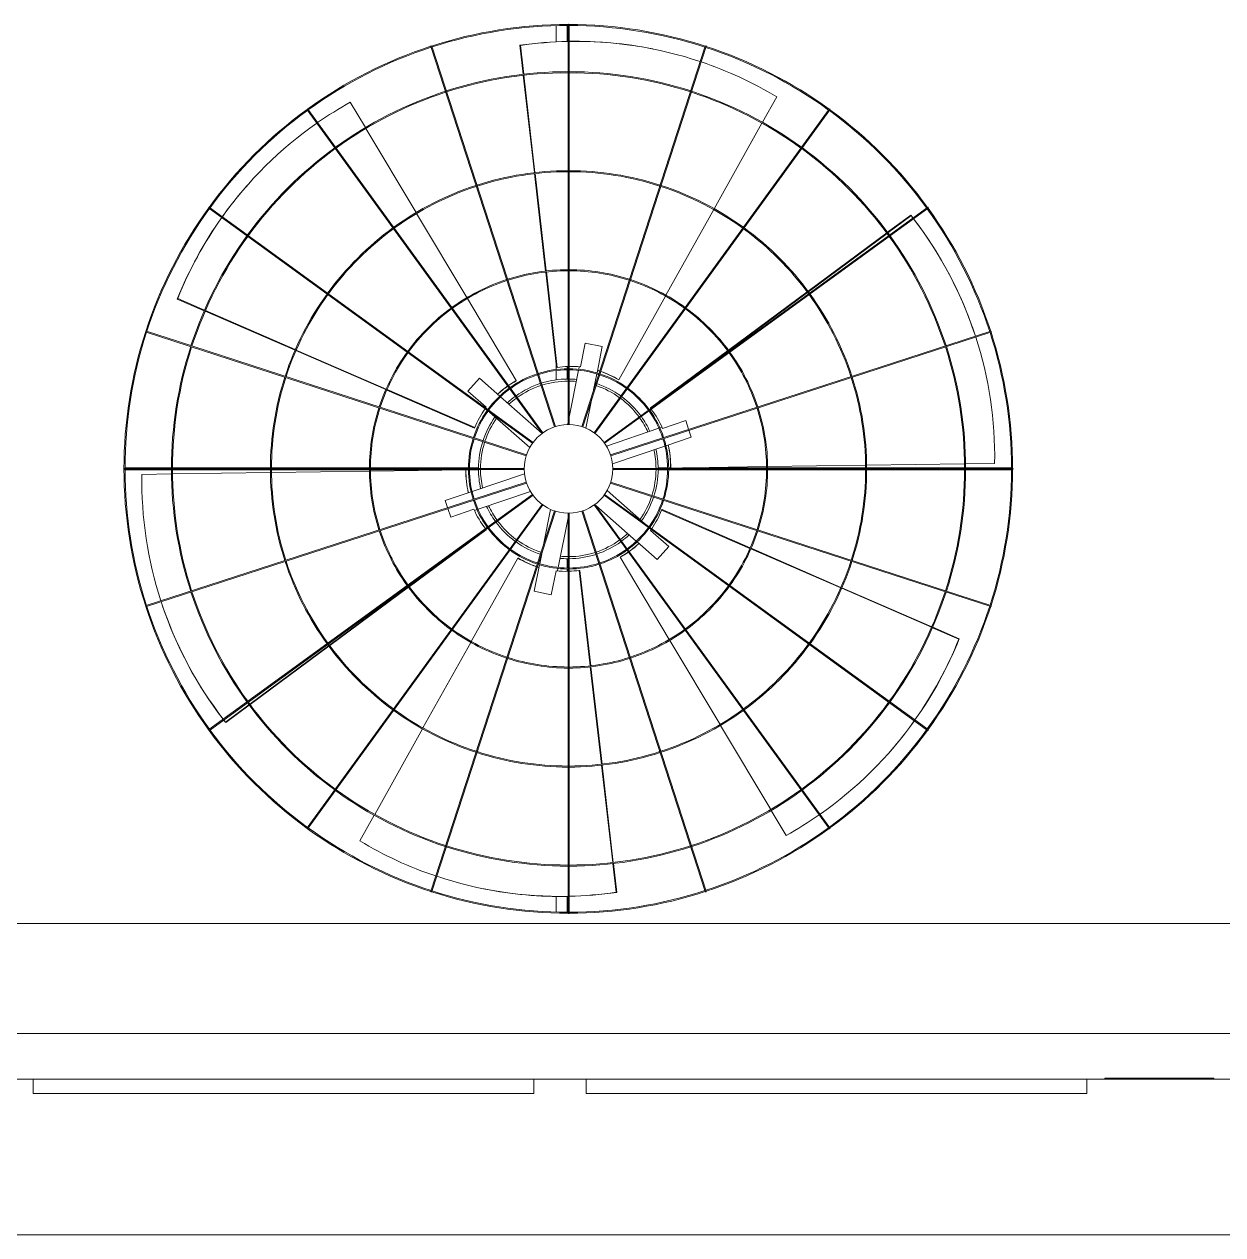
# Model space of a CAD drawing. Header units: millimetres. Extents: x -312439 to 477422, y -331570 to 212570.
# Drawn here: x 348215 to 349370, y 205636 to 206803 of the extents above; entities that cross this region are included whole.
import ezdxf

# ---------------------------------------------------------------- set-up
doc = ezdxf.new("R2010")
doc.units = ezdxf.units.MM
doc.layers.add("MS-110TR'S", color=3, linetype='Continuous', lineweight=5)

msp = doc.modelspace()

# ---------------------------------------------------------------- linework, layer by layer
at = {"color": 7, "linetype": 'Continuous', "lineweight": 0}
msp.add_line((351226.744, 205636.197, 0), (346755.533, 205636.197, 0), dxfattribs=at)
at = {"layer": "MS-110TR'S", "color": 3, "linetype": 'Continuous', "lineweight": 0}
for p, q in [((348739.238, 206416.773, 0), (348739.238, 206802.025, 0)), ((348740.238, 206802.025, 0), (348740.238, 206416.773, 0)), ((348727.959, 206785.618, 0), (348727.959, 206801.119, 0)), ((348738.488, 206801.274, 0), (348738.488, 206785.997, 0)), ((348740.488, 206786.035, 0), (348740.488, 206801.274, 0)), ((348607.031, 206780.927, 0), (348726.081, 206414.531, 0)), ((348727.032, 206414.84, 0), (348607.982, 206781.236, 0)), ((348692.808, 206782.212, 0), (348693.402, 206782.093, 0)), ((348696, 206754.308, 0), (348692.808, 206782.212, 0)), ((348693.402, 206782.093, 0), (348696.573, 206754.373, 0)), ((348871.493, 206781.236, 0), (348752.443, 206414.84, 0)), ((348753.395, 206414.531, 0), (348872.444, 206780.927, 0)), ((348821.139, 206778.662, 0), (348820.545, 206778.781, 0)), ((348706.841, 206659.529, 0), (348696.114, 206753.314, 0)), ((348696.687, 206753.38, 0), (348707.414, 206659.595, 0)), ((348926.632, 206708.076, 0), (348940.343, 206732.629, 0)), ((348487.815, 206720.008, 0), (348714.261, 206408.333, 0)), ((348488.624, 206720.596, 0), (348715.07, 206408.92, 0)), ((348543.971, 206702.954, 0), (348529.435, 206727.319, 0)), ((348764.406, 206408.92, 0), (348990.851, 206720.596, 0)), ((348991.66, 206720.008, 0), (348765.215, 206408.333, 0)), ((348592.848, 206621.03, 0), (348544.483, 206702.095, 0)), ((348880.122, 206624.785, 0), (348926.144, 206707.203, 0)), ((348717.682, 206564.751, 0), (348706.955, 206658.536, 0)), ((348707.528, 206658.601, 0), (348718.255, 206564.816, 0)), ((348429.967, 206647.102, 0), (348429.567, 206646.647, 0)), ((348704.934, 206398.785, 0), (348393.259, 206625.231, 0)), ((348393.847, 206626.04, 0), (348705.522, 206399.594, 0)), ((348641.725, 206539.105, 0), (348593.36, 206620.171, 0)), ((348773.953, 206399.594, 0), (349085.628, 206626.04, 0)), ((349086.216, 206625.231, 0), (348774.541, 206398.785, 0)), ((348833.612, 206541.494, 0), (348879.635, 206623.912, 0)), ((349047.183, 206602.011, 0), (349069.568, 206618.59, 0)), ((349069.763, 206618.016, 0), (349047.526, 206601.547, 0)), ((349069.568, 206618.59, 0), (349069.763, 206618.016, 0)), ((348970.523, 206545.233, 0), (349046.379, 206601.415, 0)), ((349046.723, 206600.952, 0), (348970.866, 206544.769, 0)), ((348728.286, 206472.045, 0), (348717.796, 206563.757, 0)), ((348718.369, 206563.823, 0), (348728.88, 206471.926, 0)), ((348362.727, 206537.739, 0), (348363.127, 206538.194, 0)), ((348388.673, 206526.471, 0), (348362.727, 206537.739, 0)), ((348363.127, 206538.194, 0), (348388.903, 206527, 0)), ((348689.387, 206459.218, 0), (348642.238, 206538.247, 0)), ((348788.137, 206460.056, 0), (348833.125, 206540.621, 0)), ((348893.863, 206488.454, 0), (348969.719, 206544.637, 0)), ((348970.062, 206544.174, 0), (348894.206, 206487.991, 0)), ((348476.174, 206488.47, 0), (348389.59, 206526.073, 0)), ((348389.82, 206526.602, 0), (348476.404, 206488.999, 0)), ((348699.015, 206386.823, 0), (348332.619, 206505.872, 0)), ((348332.928, 206506.823, 0), (348363.757, 206496.806, 0)), ((349146.548, 206506.823, 0), (348780.151, 206387.774, 0)), ((349146.857, 206505.872, 0), (348780.46, 206386.823, 0)), ((349130.66, 206505.677, 0), (349130.466, 206506.252, 0)), ((348363.757, 206496.806, 0), (348699.324, 206387.774, 0)), ((348563.676, 206450.47, 0), (348477.092, 206488.072, 0)), ((348477.322, 206488.601, 0), (348563.906, 206450.999, 0)), ((348755.83, 206495.321, 0), (348751.232, 206472.366, 0)), ((348755.83, 206495.321, 0), (348772.309, 206492.02, 0)), ((348772.309, 206492.02, 0), (348767.223, 206466.629, 0)), ((348818.695, 206432.782, 0), (348893.059, 206487.859, 0)), ((348893.402, 206487.396, 0), (348821.324, 206434.011, 0)), ((348727.959, 206474.903, 0), (348727.959, 206469.904, 0)), ((348727.959, 206468.897, 0), (348727.959, 206459.924, 0)), ((348728.286, 206472.045, 0), (348728.88, 206471.926, 0)), ((348738.488, 206472.794, 0), (348738.488, 206470.617, 0)), ((348738.488, 206469.617, 0), (348738.488, 206460.69, 0)), ((348749.318, 206469.144, 0), (348740.238, 206423.814, 0)), ((348740.488, 206470.623, 0), (348740.488, 206472.846, 0)), ((348740.488, 206460.69, 0), (348740.488, 206469.623, 0)), ((348749.987, 206472.487, 0), (348749.515, 206470.129, 0)), ((348767.026, 206465.644, 0), (348763.932, 206450.197, 0)), ((348642.693, 206448.872, 0), (348653.791, 206461.493, 0)), ((348653.791, 206461.493, 0), (348673.421, 206444.231, 0)), ((348688.987, 206458.763, 0), (348689.387, 206459.218, 0)), ((348738.488, 206460.69, 0), (348739.238, 206460.69, 0)), ((348740.238, 206460.69, 0), (348740.488, 206460.69, 0)), ((348787.543, 206460.175, 0), (348788.137, 206460.056, 0)), ((348649.079, 206413.38, 0), (348564.593, 206450.072, 0)), ((348564.823, 206450.6, 0), (348649.479, 206413.835, 0)), ((348642.693, 206448.872, 0), (348660.274, 206433.412, 0)), ((348674.175, 206443.568, 0), (348714.252, 206408.326, 0)), ((348762.241, 206441.759, 0), (348756.546, 206413.325, 0)), ((348663.693, 206428.748, 0), (348702.386, 206394.724, 0)), ((348818.695, 206432.782, 0), (348818.88, 206432.235, 0)), ((348739.238, 206418.822, 0), (348738.826, 206416.766, 0)), ((348852.625, 206420.566, 0), (348830.445, 206413.071, 0)), ((348852.625, 206420.566, 0), (348855.44, 206412.237, 0)), ((348649.079, 206413.38, 0), (348649.479, 206413.835, 0)), ((348826.891, 206413.183, 0), (348776.304, 206396.087, 0)), ((348829.929, 206414.209, 0), (348827.843, 206413.504, 0)), ((348855.76, 206411.289, 0), (348858.006, 206404.644, 0)), ((348832.685, 206396.087, 0), (348782.116, 206378.997, 0)), ((348858.006, 206404.644, 0), (348833.636, 206396.409, 0)), ((348311.83, 206374.617, 0), (348697.082, 206374.617, 0)), ((348697.082, 206373.617, 0), (348311.83, 206373.617, 0)), ((348357.041, 206375.117, 0), (348312.331, 206375.117, 0)), ((348312.331, 206373.117, 0), (348357.041, 206373.117, 0)), ((348452.438, 206375.117, 0), (348358.041, 206375.117, 0)), ((348358.041, 206373.117, 0), (348452.438, 206373.117, 0)), ((348452.458, 206370.582, 0), (348358.071, 206369.229, 0)), ((348547.835, 206375.117, 0), (348453.438, 206375.117, 0)), ((348453.438, 206373.117, 0), (348547.835, 206373.117, 0)), ((348547.845, 206371.948, 0), (348453.458, 206370.596, 0)), ((348643.234, 206375.117, 0), (348548.835, 206375.117, 0)), ((348548.835, 206373.117, 0), (348629.43, 206373.117, 0)), ((348640.737, 206373.279, 0), (348548.845, 206371.963, 0)), ((348640.931, 206372.705, 0), (348640.737, 206373.279, 0)), ((348640.792, 206373.117, 0), (348643.234, 206373.117, 0)), ((348652.915, 206375.117, 0), (348644.234, 206375.117, 0)), ((348644.234, 206373.117, 0), (348652.915, 206373.117, 0)), ((348652.915, 206374.617, 0), (348652.915, 206375.117, 0)), ((348652.915, 206373.117, 0), (348652.915, 206373.617, 0)), ((348782.394, 206374.617, 0), (349167.645, 206374.617, 0)), ((348782.394, 206373.617, 0), (349167.645, 206373.617, 0)), ((348835.241, 206375.117, 0), (348826.06, 206375.117, 0)), ((348826.06, 206375.117, 0), (348826.06, 206374.617, 0)), ((348826.06, 206373.617, 0), (348826.06, 206373.117, 0)), ((348826.06, 206373.117, 0), (348835.241, 206373.117, 0)), ((348838.183, 206375.117, 0), (348836.241, 206375.117, 0)), ((348836.241, 206373.117, 0), (348930.64, 206373.117, 0)), ((348838.044, 206375.529, 0), (348838.238, 206374.955, 0)), ((348838.238, 206374.955, 0), (348930.63, 206376.279, 0)), ((348930.64, 206375.117, 0), (348849.546, 206375.117, 0)), ((348931.63, 206376.293, 0), (349026.018, 206377.646, 0)), ((349026.038, 206375.117, 0), (348931.64, 206375.117, 0)), ((348931.64, 206373.117, 0), (349026.038, 206373.117, 0)), ((349027.018, 206377.66, 0), (349121.405, 206379.012, 0)), ((349121.435, 206375.117, 0), (349027.038, 206375.117, 0)), ((349027.038, 206373.117, 0), (349121.435, 206373.117, 0)), ((349122.405, 206379.027, 0), (349150.395, 206379.428, 0)), ((349166.644, 206375.117, 0), (349122.435, 206375.117, 0)), ((349122.435, 206373.117, 0), (349166.644, 206373.117, 0)), ((348357.071, 206369.215, 0), (348328.58, 206368.807, 0)), ((348332.619, 206242.362, 0), (348699.015, 206361.411, 0)), ((348699.324, 206360.46, 0), (348332.928, 206241.411, 0)), ((348646.754, 206352.304, 0), (348697.34, 206369.4, 0)), ((348780.151, 206360.46, 0), (349146.548, 206241.411, 0)), ((349116.027, 206252.379, 0), (348780.46, 206361.411, 0)), ((348393.259, 206123.004, 0), (348704.934, 206349.449, 0)), ((348705.522, 206348.64, 0), (348393.847, 206122.195, 0)), ((348620.97, 206343.59, 0), (348645.802, 206351.982, 0)), ((348652.518, 206335.198, 0), (348703.087, 206352.288, 0)), ((349085.628, 206122.195, 0), (348773.953, 206348.64, 0)), ((348774.541, 206349.449, 0), (349086.216, 206123.004, 0)), ((348812.904, 206321.576, 0), (348776.925, 206353.215, 0)), ((348487.815, 206028.226, 0), (348714.261, 206339.902, 0)), ((348715.07, 206339.314, 0), (348488.624, 206027.639, 0)), ((348623.265, 206336.799, 0), (348620.97, 206343.59, 0)), ((348626.351, 206327.668, 0), (348623.585, 206335.851, 0)), ((348648.53, 206335.164, 0), (348626.351, 206327.668, 0)), ((348715.93, 206302.463, 0), (348722.469, 206335.11, 0)), ((348990.851, 206027.639, 0), (348764.406, 206339.314, 0)), ((348765.215, 206339.902, 0), (348991.66, 206028.226, 0)), ((348805.058, 206304.439, 0), (348766.072, 206338.721, 0)), ((348607.031, 205967.307, 0), (348726.081, 206333.704, 0)), ((348727.032, 206333.394, 0), (348607.982, 205966.998, 0)), ((348649.047, 206334.025, 0), (348651.567, 206334.877, 0)), ((348729.668, 206279.141, 0), (348739.238, 206326.916, 0)), ((348739.238, 205946.209, 0), (348739.238, 206331.461, 0)), ((348740.238, 206331.461, 0), (348740.238, 205946.209, 0)), ((348871.493, 205966.998, 0), (348752.443, 206333.394, 0)), ((348753.395, 206333.704, 0), (348872.444, 205967.307, 0)), ((348829.896, 206334.854, 0), (348829.496, 206334.399, 0)), ((348914.572, 206297.451, 0), (348829.496, 206334.399, 0)), ((348829.896, 206334.854, 0), (348914.803, 206297.98, 0)), ((348660.28, 206315.453, 0), (348586.239, 206260.614, 0)), ((348660.28, 206315.453, 0), (348660.194, 206315.707, 0)), ((348818.701, 206314.822, 0), (348836.282, 206299.362, 0)), ((348825.184, 206286.741, 0), (348805.813, 206303.775, 0)), ((348585.897, 206261.078, 0), (348631.894, 206295.146, 0)), ((348711.978, 206282.732, 0), (348714.24, 206294.025, 0)), ((348789.989, 206289.471, 0), (348789.588, 206289.016, 0)), ((348789.588, 206289.016, 0), (348836.868, 206209.769, 0)), ((348836.282, 206299.362, 0), (348825.184, 206286.741, 0)), ((349002.074, 206259.451, 0), (348915.489, 206297.053, 0)), ((348915.72, 206297.582, 0), (349002.304, 206259.979, 0)), ((348690.838, 206288.178, 0), (348645.97, 206207.827, 0)), ((348691.432, 206288.059, 0), (348690.838, 206288.178, 0)), ((348706.666, 206256.214, 0), (348711.78, 206281.747, 0)), ((348728.988, 206275.747, 0), (348729.471, 206278.156, 0)), ((348739.238, 206287.545, 0), (348738.488, 206287.545, 0)), ((348738.488, 206287.545, 0), (348738.488, 206278.617, 0)), ((348738.488, 206277.617, 0), (348738.488, 206275.388, 0)), ((348740.488, 206287.545, 0), (348740.238, 206287.545, 0)), ((348740.488, 206278.612, 0), (348740.488, 206287.545, 0)), ((348740.488, 206275.44, 0), (348740.488, 206277.612, 0)), ((348723.145, 206252.913, 0), (348727.743, 206275.869, 0)), ((348760.613, 206184.357, 0), (348750.095, 206276.308, 0)), ((348750.689, 206276.189, 0), (348750.095, 206276.308, 0)), ((348750.689, 206276.189, 0), (348761.186, 206184.421, 0)), ((348509.236, 206204.3, 0), (348585.093, 206260.483, 0)), ((348585.435, 206260.019, 0), (348509.579, 206203.836, 0)), ((348723.145, 206252.913, 0), (348706.666, 206256.214, 0)), ((349089.575, 206221.45, 0), (349002.991, 206259.052, 0)), ((349003.222, 206259.581, 0), (349089.806, 206221.979, 0)), ((348348.315, 206242.557, 0), (348348.509, 206241.983, 0)), ((349116.027, 206252.379, 0), (349146.857, 206242.362, 0)), ((349115.848, 206210.04, 0), (349090.493, 206221.052, 0)), ((349090.723, 206221.581, 0), (349116.248, 206210.495, 0)), ((348645.482, 206206.954, 0), (348599.46, 206124.536, 0)), ((348837.381, 206208.91, 0), (348885.746, 206127.844, 0)), ((349116.248, 206210.495, 0), (349115.848, 206210.04, 0)), ((348432.576, 206147.522, 0), (348508.433, 206203.705, 0)), ((348508.775, 206203.241, 0), (348432.919, 206147.058, 0)), ((348771.454, 206089.578, 0), (348760.726, 206183.363, 0)), ((348761.299, 206183.427, 0), (348772.027, 206089.642, 0)), ((348409.213, 206130.218, 0), (348431.772, 206146.927, 0)), ((348432.115, 206146.463, 0), (348409.407, 206129.644, 0)), ((348409.407, 206129.644, 0), (348409.213, 206130.218, 0)), ((348886.258, 206126.985, 0), (348934.623, 206045.92, 0)), ((348598.972, 206123.663, 0), (348552.95, 206041.245, 0)), ((349049.008, 206101.132, 0), (349049.408, 206101.587, 0)), ((348782.295, 205994.799, 0), (348771.567, 206088.584, 0)), ((348772.141, 206088.649, 0), (348782.868, 205994.863, 0)), ((348935.135, 206045.061, 0), (348949.541, 206020.916, 0)), ((348552.462, 206040.372, 0), (348538.633, 206015.605, 0)), ((348785.573, 205966.141, 0), (348782.409, 205993.805, 0)), ((348782.982, 205993.87, 0), (348786.167, 205966.022, 0)), ((348657.836, 205969.572, 0), (348658.43, 205969.453, 0)), ((348727.959, 205962.17, 0), (348727.959, 205947.115, 0)), ((348738.488, 205962.199, 0), (348738.488, 205946.961, 0)), ((348740.488, 205946.961, 0), (348740.488, 205962.238, 0)), ((348786.167, 205966.022, 0), (348785.573, 205966.141, 0)), ((346958.383, 205936.197, 0), (351658.752, 205936.197, 0)), ((351658.752, 205830.197, 0), (346959.383, 205830.197, 0)), ((349256.465, 205787.197, 0), (349361.67, 205787.197, 0)), ((349256.465, 205786.197, 0), (349256.465, 205787.197, 0)), ((349261.67, 205787.197, 0), (349261.67, 205786.197, 0)), ((349356.465, 205787.197, 0), (349356.465, 205786.197, 0)), ((349361.67, 205786.197, 0), (349361.67, 205787.197, 0)), ((342257.014, 205786.197, 0), (351659.752, 205786.197, 0)), ((348223.826, 205786.197, 0), (348223.826, 205772.197, 0)), ((348706.338, 205786.197, 0), (348706.338, 205772.197, 0)), ((348756.812, 205786.197, 0), (348756.812, 205772.197, 0)), ((349239.324, 205786.197, 0), (349239.324, 205772.197, 0)), ((348223.826, 205772.197, 0), (348706.338, 205772.197, 0)), ((348756.812, 205772.197, 0), (349239.324, 205772.197, 0))]:
    msp.add_line(p, q, dxfattribs=at)
msp.add_circle((348739.738, 206374.117, 0), 42.659, dxfattribs=at)
for centre, radius, start, end in [((348739.488, 206374.117, 0), 428.158, 90.024494, 107.917544), ((348739.738, 206802.025, 0), 0.5, 0, 180), ((348739.488, 206374.117, 0), 428.158, 72.030975, 89.908558), ((348739.488, 206374.117, 0), 427.158, 90.033533, 107.901042), ((348739.488, 206374.117, 0), 427.158, 72.035174, 89.899401), ((348739.488, 206374.117, 0), 428.158, 108.018773, 125.932197), ((348739.488, 206374.117, 0), 427.158, 108.035174, 125.905805), ((348607.507, 206781.082, 0), 0.5, 18, 198), ((348871.968, 206781.082, 0), 0.5, 342, 162), ((348739.488, 206374.117, 0), 427.158, 54.039937, 71.901042), ((348739.488, 206374.117, 0), 428.158, 54.03841, 71.905364), ((348739.738, 206374.117, 0), 382.698, 90.074858, 107.925142), ((348739.738, 206374.117, 0), 381.698, 90.075054, 107.924946), ((348739.738, 206374.117, 0), 382.698, 72.074858, 89.925142), ((348739.738, 206374.117, 0), 381.698, 72.075054, 89.924946), ((348739.738, 206374.117, 0), 382.698, 108.074858, 125.925142), ((348739.738, 206374.117, 0), 381.698, 108.075054, 125.924946), ((348739.738, 206374.117, 0), 381.698, 54.075054, 71.924946), ((348739.738, 206374.117, 0), 382.698, 54.074858, 71.925142), ((348739.488, 206374.117, 0), 428.158, 126.013622, 143.951759), ((348488.22, 206720.302, 0), 0.5, 36, 216), ((348991.256, 206720.302, 0), 0.5, 324, 144), ((348739.488, 206374.117, 0), 428.158, 36.046941, 53.907446), ((348739.488, 206374.117, 0), 427.158, 126.039937, 143.913223), ((348739.488, 206374.117, 0), 427.158, 36.047356, 53.905805), ((348739.738, 206374.117, 0), 382.698, 126.074858, 143.925142), ((348739.738, 206374.117, 0), 381.698, 126.075054, 143.924946), ((348739.738, 206374.117, 0), 381.698, 36.075054, 53.924946), ((348739.738, 206374.117, 0), 382.698, 36.074858, 53.925142), ((348739.738, 206374.117, 0), 287.302, 90.099714, 107.900286), ((348739.738, 206374.117, 0), 286.302, 90.100062, 107.899938), ((348739.738, 206374.117, 0), 287.302, 72.099714, 89.900286), ((348739.738, 206374.117, 0), 286.302, 72.100062, 89.899938), ((348739.738, 206374.117, 0), 287.302, 108.099714, 125.900286), ((348739.738, 206374.117, 0), 286.302, 108.100062, 125.899938), ((348739.738, 206374.117, 0), 286.302, 54.100062, 71.899938), ((348739.738, 206374.117, 0), 287.302, 54.099714, 71.900286), ((348739.488, 206374.117, 0), 428.158, 144.008871, 161.974926), ((348739.488, 206374.117, 0), 427.158, 144.047356, 161.922571), ((348393.553, 206625.635, 0), 0.5, 54, 234), ((348739.488, 206374.117, 0), 427.158, 18.056704, 35.913223), ((349085.922, 206625.635, 0), 0.5, 306, 126), ((348739.488, 206374.117, 0), 428.158, 18.056552, 35.913726), ((348739.738, 206374.117, 0), 287.302, 126.099714, 143.900286), ((348739.738, 206374.117, 0), 286.302, 126.100062, 143.899938), ((348739.738, 206374.117, 0), 286.302, 36.100062, 53.899938), ((348739.738, 206374.117, 0), 287.302, 36.099714, 53.900286), ((348739.738, 206374.117, 0), 382.698, 144.074858, 161.925142), ((348739.738, 206374.117, 0), 381.698, 144.075054, 161.924946), ((348739.738, 206374.117, 0), 381.698, 18.075054, 35.924946), ((348739.738, 206374.117, 0), 382.698, 18.074858, 35.925142), ((348739.738, 206374.117, 0), 191.905, 90.149282, 107.850718), ((348739.738, 206374.117, 0), 190.905, 90.150064, 107.849936), ((348739.738, 206374.117, 0), 191.905, 72.149282, 89.850718), ((348739.738, 206374.117, 0), 190.905, 72.150064, 89.849936), ((348739.738, 206374.117, 0), 191.905, 108.149282, 125.850718), ((348739.738, 206374.117, 0), 190.905, 108.150064, 125.849936), ((348739.738, 206374.117, 0), 190.905, 54.150064, 71.849936), ((348739.738, 206374.117, 0), 191.905, 54.149282, 71.850718), ((348739.738, 206374.117, 0), 287.302, 144.099714, 161.900286), ((348739.738, 206374.117, 0), 286.302, 144.100062, 161.899938), ((348739.738, 206374.117, 0), 286.302, 18.100062, 35.899938), ((348739.738, 206374.117, 0), 287.302, 18.099714, 35.900286), ((348739.738, 206374.117, 0), 191.905, 126.149282, 143.850718), ((348739.738, 206374.117, 0), 190.905, 126.150064, 143.849936), ((348739.738, 206374.117, 0), 190.905, 36.150064, 53.849936), ((348739.738, 206374.117, 0), 191.905, 36.149282, 53.850718), ((348739.488, 206374.117, 0), 428.158, 162.004374, 197.995626), ((348739.488, 206374.117, 0), 427.158, 162.056704, 179.932934), ((348332.773, 206506.348, 0), 0.5, 72, 252), ((348739.488, 206374.117, 0), 427.158, 0.067066, 17.922571), ((349146.702, 206506.348, 0), 0.5, 288, 108), ((348739.488, 206374.117, 0), 428.158, 0.06691, 17.922771), ((348739.738, 206374.117, 0), 382.698, 162.074858, 179.925142), ((348739.738, 206374.117, 0), 381.698, 162.075054, 179.924946), ((348739.738, 206374.117, 0), 381.698, 0.075054, 17.924946), ((348739.738, 206374.117, 0), 382.698, 0.074858, 17.925142), ((348739.738, 206374.117, 0), 191.905, 144.149282, 161.850718), ((348739.738, 206374.117, 0), 190.905, 144.150064, 161.849936), ((348739.738, 206374.117, 0), 190.905, 18.150064, 35.849936), ((348739.738, 206374.117, 0), 191.905, 18.149282, 35.850718), ((348739.738, 206374.117, 0), 96.508, 108.296845, 125.703155), ((348739.738, 206374.117, 0), 95.508, 108.299953, 125.700047), ((348739.738, 206374.117, 0), 96.508, 90.296845, 107.703155), ((348739.738, 206374.117, 0), 95.508, 90.299953, 107.700047), ((348739.738, 206374.117, 0), 96.508, 72.296845, 89.703155), ((348739.738, 206374.117, 0), 95.508, 72.299953, 89.700047), ((348739.738, 206374.117, 0), 95.508, 54.299953, 71.700047), ((348739.738, 206374.117, 0), 96.508, 54.296845, 71.703155), ((348739.738, 206374.117, 0), 287.302, 162.099714, 179.900286), ((348739.738, 206374.117, 0), 286.302, 162.100062, 179.899938), ((348739.738, 206374.117, 0), 96.508, 126.296845, 143.703155), ((348739.488, 206374.117, 0), 86.578, 108.173543, 125.535257), ((348739.488, 206374.117, 0), 84.578, 108.177647, 125.524267), ((348739.488, 206374.117, 0), 86.578, 90.165445, 107.511756), ((348739.488, 206374.117, 0), 84.578, 90.169358, 107.500211), ((348739.488, 206374.117, 0), 86.578, 84.656808, 89.503658), ((348739.488, 206374.117, 0), 84.578, 84.798838, 89.491921), ((348739.488, 206374.117, 0), 84.578, 72.177647, 72.547384), ((348739.488, 206374.117, 0), 86.578, 72.173543, 72.689414), ((348739.488, 206374.117, 0), 84.578, 54.201702, 71.500211), ((348739.488, 206374.117, 0), 86.578, 54.197043, 71.511756), ((348739.738, 206374.117, 0), 96.508, 36.296845, 53.703155), ((348739.738, 206374.117, 0), 286.302, 0.100062, 17.899938), ((348739.738, 206374.117, 0), 287.302, 0.099714, 17.900286), ((348739.738, 206374.117, 0), 95.508, 126.299953, 143.700047), ((348739.488, 206374.117, 0), 86.578, 126.197043, 132.689414), ((348739.488, 206374.117, 0), 84.578, 126.201702, 132.547384), ((348739.488, 206374.117, 0), 84.578, 36.23917, 53.524267), ((348739.488, 206374.117, 0), 86.578, 36.233645, 53.535257), ((348739.738, 206374.117, 0), 95.508, 36.299953, 53.700047), ((348739.738, 206374.117, 0), 191.905, 162.149282, 179.850718), ((348739.738, 206374.117, 0), 190.905, 162.150064, 179.849936), ((348739.738, 206374.117, 0), 96.508, 144.296845, 161.703155), ((348739.738, 206374.117, 0), 95.508, 144.299953, 161.700047), ((348739.738, 206374.117, 0), 95.508, 18.299953, 35.700047), ((348739.738, 206374.117, 0), 96.508, 18.296845, 35.703155), ((348739.738, 206374.117, 0), 190.905, 0.150064, 17.849936), ((348739.738, 206374.117, 0), 191.905, 0.149282, 17.850718), ((348739.488, 206374.117, 0), 86.578, 144.656808, 161.617982), ((348739.488, 206374.117, 0), 84.578, 144.798838, 161.608948), ((348739.488, 206374.117, 0), 84.578, 24.798838, 35.561735), ((348739.488, 206374.117, 0), 86.578, 24.656808, 35.57186), ((348739.738, 206374.117, 0), 96.508, 162.296845, 179.703155), ((348739.738, 206374.117, 0), 95.508, 162.299953, 179.700047), ((348739.488, 206374.117, 0), 86.578, 162.279766, 179.669108), ((348739.488, 206374.117, 0), 84.578, 162.286382, 179.661283), ((348739.738, 206374.117, 0), 95.508, 0.299953, 17.700047), ((348739.738, 206374.117, 0), 96.508, 0.296845, 17.703155), ((348739.488, 206374.117, 0), 84.578, 0.338717, 12.547384), ((348739.488, 206374.117, 0), 86.578, 0.330892, 12.689414), ((348311.83, 206374.117, 0), 0.5, 90, 270), ((348739.488, 206374.117, 0), 427.158, 180.067066, 197.943296), ((348739.738, 206374.117, 0), 382.698, 180.074858, 197.925142), ((348739.738, 206374.117, 0), 381.698, 180.075054, 197.924946), ((348739.738, 206374.117, 0), 287.302, 180.099714, 197.900286), ((348739.738, 206374.117, 0), 286.302, 180.100062, 197.899938), ((348739.738, 206374.117, 0), 191.905, 180.149282, 197.850718), ((348739.738, 206374.117, 0), 190.905, 180.150064, 197.849936), ((348739.738, 206374.117, 0), 96.508, 180.296845, 197.703155), ((348739.738, 206374.117, 0), 95.508, 180.299953, 197.700047), ((348739.488, 206374.117, 0), 86.578, 180.330892, 192.689414), ((348739.488, 206374.117, 0), 84.578, 180.338717, 192.547384), ((348739.488, 206374.117, 0), 84.578, 342.391052, 359.661283), ((348739.488, 206374.117, 0), 86.578, 342.382018, 359.669108), ((348739.738, 206374.117, 0), 95.508, 342.299953, 359.700047), ((348739.738, 206374.117, 0), 96.508, 342.296845, 359.703155), ((348739.738, 206374.117, 0), 190.905, 342.150064, 359.849936), ((348739.738, 206374.117, 0), 191.905, 342.149282, 359.850718), ((348739.738, 206374.117, 0), 286.302, 342.100062, 359.899938), ((348739.738, 206374.117, 0), 287.302, 342.099714, 359.900286), ((348739.738, 206374.117, 0), 381.698, 342.075054, 359.924946), ((348739.738, 206374.117, 0), 382.698, 342.074858, 359.925142), ((348739.488, 206374.117, 0), 427.158, 342.077429, 359.932934), ((348739.488, 206374.117, 0), 428.158, 342.077229, 359.93309), ((349167.645, 206374.117, 0), 0.5, 270, 90), ((348739.488, 206374.117, 0), 84.578, 324.798838, 341.713618), ((348739.488, 206374.117, 0), 86.578, 324.656808, 341.720234), ((348739.738, 206374.117, 0), 96.508, 198.296845, 215.703155), ((348739.738, 206374.117, 0), 95.508, 198.299953, 215.700047), ((348739.488, 206374.117, 0), 86.578, 204.656808, 215.766355), ((348739.488, 206374.117, 0), 84.578, 204.798838, 215.76083), ((348739.738, 206374.117, 0), 95.508, 324.299953, 341.700047), ((348739.738, 206374.117, 0), 96.508, 324.296845, 341.703155), ((348739.488, 206374.117, 0), 84.578, 216.438265, 233.798298), ((348739.738, 206374.117, 0), 191.905, 198.149282, 215.850718), ((348739.738, 206374.117, 0), 190.905, 198.150064, 215.849936), ((348739.738, 206374.117, 0), 96.508, 216.296845, 233.703155), ((348739.738, 206374.117, 0), 95.508, 216.299953, 233.700047), ((348739.488, 206374.117, 0), 86.578, 216.42814, 233.802957), ((348739.488, 206374.117, 0), 84.578, 306.475733, 312.547384), ((348739.738, 206374.117, 0), 95.508, 306.299953, 323.700047), ((348739.738, 206374.117, 0), 96.508, 306.296845, 323.703155), ((348739.738, 206374.117, 0), 190.905, 324.150064, 341.849936), ((348739.738, 206374.117, 0), 191.905, 324.149282, 341.850718), ((348739.488, 206374.117, 0), 86.578, 234.464743, 251.826457), ((348739.488, 206374.117, 0), 84.578, 234.475733, 251.822353), ((348739.488, 206374.117, 0), 84.578, 288.499789, 305.798298), ((348739.488, 206374.117, 0), 86.578, 288.488244, 305.802957), ((348739.488, 206374.117, 0), 86.578, 306.464743, 312.689414), ((348739.738, 206374.117, 0), 96.508, 234.296845, 251.703155), ((348739.738, 206374.117, 0), 95.508, 234.299953, 251.700047), ((348739.488, 206374.117, 0), 86.578, 252.488244, 252.689414), ((348739.488, 206374.117, 0), 84.578, 252.499789, 252.547384), ((348739.488, 206374.117, 0), 84.578, 264.798838, 269.830642), ((348739.488, 206374.117, 0), 84.578, 270.508079, 287.822353), ((348739.488, 206374.117, 0), 86.578, 270.496342, 287.826457), ((348739.738, 206374.117, 0), 95.508, 288.299953, 305.700047), ((348739.738, 206374.117, 0), 96.508, 288.296845, 305.703155), ((348739.738, 206374.117, 0), 287.302, 198.099714, 215.900286), ((348739.738, 206374.117, 0), 286.302, 198.100062, 215.899938), ((348739.738, 206374.117, 0), 96.508, 252.296845, 269.703155), ((348739.738, 206374.117, 0), 95.508, 252.299953, 269.700047), ((348739.488, 206374.117, 0), 86.578, 264.656808, 269.834555), ((348739.738, 206374.117, 0), 95.508, 270.299953, 287.700047), ((348739.738, 206374.117, 0), 96.508, 270.296845, 287.703155), ((348739.738, 206374.117, 0), 286.302, 324.100062, 341.899938), ((348739.738, 206374.117, 0), 287.302, 324.099714, 341.900286), ((348739.738, 206374.117, 0), 382.698, 198.074858, 215.925142), ((348739.738, 206374.117, 0), 381.698, 198.075054, 215.924946), ((348739.738, 206374.117, 0), 191.905, 216.149282, 233.850718), ((348739.738, 206374.117, 0), 190.905, 216.150064, 233.849936), ((348739.738, 206374.117, 0), 190.905, 306.150064, 323.849936), ((348739.738, 206374.117, 0), 191.905, 306.149282, 323.850718), ((348739.738, 206374.117, 0), 381.698, 324.075054, 341.924946), ((348739.738, 206374.117, 0), 382.698, 324.074858, 341.925142), ((348332.773, 206241.886, 0), 0.5, 108, 288), ((349146.702, 206241.886, 0), 0.5, 252, 72), ((348739.488, 206374.117, 0), 428.158, 198.025074, 215.991129), ((348739.488, 206374.117, 0), 427.158, 198.077429, 215.952644), ((348739.488, 206374.117, 0), 427.158, 324.086777, 341.943296), ((348739.488, 206374.117, 0), 428.158, 324.086274, 341.943448), ((348739.738, 206374.117, 0), 191.905, 234.149282, 251.850718), ((348739.738, 206374.117, 0), 190.905, 234.150064, 251.849936), ((348739.738, 206374.117, 0), 190.905, 288.150064, 305.849936), ((348739.738, 206374.117, 0), 191.905, 288.149282, 305.850718), ((348739.738, 206374.117, 0), 287.302, 216.099714, 233.900286), ((348739.738, 206374.117, 0), 286.302, 216.100062, 233.899938), ((348739.738, 206374.117, 0), 286.302, 306.100062, 323.899938), ((348739.738, 206374.117, 0), 287.302, 306.099714, 323.900286), ((348739.738, 206374.117, 0), 191.905, 252.149282, 269.850718), ((348739.738, 206374.117, 0), 190.905, 252.150064, 269.849936), ((348739.738, 206374.117, 0), 190.905, 270.150064, 287.849936), ((348739.738, 206374.117, 0), 191.905, 270.149282, 287.850718), ((348739.738, 206374.117, 0), 382.698, 216.074858, 233.925142), ((348739.738, 206374.117, 0), 381.698, 216.075054, 233.924946), ((348739.738, 206374.117, 0), 381.698, 306.075054, 323.924946), ((348739.738, 206374.117, 0), 382.698, 306.074858, 323.925142), ((348739.738, 206374.117, 0), 287.302, 234.099714, 251.900286), ((348739.738, 206374.117, 0), 286.302, 234.100062, 251.899938), ((348739.738, 206374.117, 0), 286.302, 288.100062, 305.899938), ((348739.738, 206374.117, 0), 287.302, 288.099714, 305.900286), ((348393.553, 206122.599, 0), 0.5, 126, 306), ((348739.488, 206374.117, 0), 428.158, 216.048241, 233.986378), ((348739.488, 206374.117, 0), 427.158, 216.086777, 233.960063), ((348739.488, 206374.117, 0), 427.158, 306.094195, 323.952644), ((348739.488, 206374.117, 0), 428.158, 306.092554, 323.953059), ((349085.922, 206122.599, 0), 0.5, 234, 54), ((348739.738, 206374.117, 0), 287.302, 252.099714, 269.900286), ((348739.738, 206374.117, 0), 286.302, 252.100062, 269.899938), ((348739.738, 206374.117, 0), 286.302, 270.100062, 287.899938), ((348739.738, 206374.117, 0), 287.302, 270.099714, 287.900286), ((348739.738, 206374.117, 0), 382.698, 234.074858, 251.925142), ((348739.738, 206374.117, 0), 381.698, 234.075054, 251.924946), ((348739.738, 206374.117, 0), 381.698, 288.075054, 305.924946), ((348739.738, 206374.117, 0), 382.698, 288.074858, 305.925142), ((348488.22, 206027.932, 0), 0.5, 144, 324), ((348739.488, 206374.117, 0), 428.158, 234.067803, 251.981227), ((348739.488, 206374.117, 0), 427.158, 234.094195, 251.964826), ((348739.488, 206374.117, 0), 427.158, 288.098958, 305.960063), ((348739.488, 206374.117, 0), 428.158, 288.094636, 305.96159), ((348991.256, 206027.932, 0), 0.5, 216, 36), ((348739.738, 206374.117, 0), 382.698, 252.074858, 269.925142), ((348739.738, 206374.117, 0), 381.698, 252.075054, 269.924946), ((348739.738, 206374.117, 0), 381.698, 270.075054, 287.924946), ((348739.738, 206374.117, 0), 382.698, 270.074858, 287.925142), ((348607.507, 205967.153, 0), 0.5, 162, 342), ((348739.488, 206374.117, 0), 428.158, 252.082456, 269.975506), ((348739.488, 206374.117, 0), 427.158, 252.098958, 269.966467), ((348739.488, 206374.117, 0), 428.158, 270.091442, 287.969025), ((348739.488, 206374.117, 0), 427.158, 270.100599, 287.964826), ((348871.968, 205967.153, 0), 0.5, 198, 18), ((348739.738, 205946.209, 0), 0.5, 180, 0)]:
    msp.add_arc(centre, radius, start, end, dxfattribs=at)
for centre, major_axis, start_param, end_param in [((348739.488, 206374.117, 0), (81.057, 404.664), 0.2078073, 0.32590727), ((348740.082, 206373.998, 0), (81.057, 404.664), 0.20931516, 0.32590727), ((348740.082, 206373.998, 0), (81.057, 404.664), 6.16322366, 6.48996283), ((348739.488, 206374.117, 0), (81.057, 404.664), 0, 0.20526967), ((348740.082, 206373.998, 0), (81.057, 404.664), 5.95727804, 6.16068281), ((348739.888, 206374.572, 0), (-309.921, 272.53), 5.95727804, 6.05118317), ((348739.888, 206374.572, 0), (-309.921, 272.53), 6.05371958, 6.38060415), ((348739.488, 206374.117, 0), (-309.921, 272.53), 0, 0.09588536), ((348739.488, 206374.117, 0), (-309.921, 272.53), 0.09842683, 0.32590727), ((348739.888, 206374.572, 0), (-309.921, 272.53), 0.09996031, 0.32590727), ((348739.488, 206374.117, 0), (390.978, 132.134), 0.3172674, 0.32590727), ((348739.682, 206373.543, 0), (390.978, 132.134), 0.31873174, 0.32590727), ((348739.682, 206373.543, 0), (390.978, 132.134), 6.27347339, 6.59938579), ((348739.488, 206374.117, 0), (390.978, 132.134), 0, 0.31473615), ((348739.682, 206373.543, 0), (390.978, 132.134), 5.95727804, 6.27093083), ((348740.082, 206373.998, 0), (19.451, 97.105), 0.21610048, 0.32590727), ((348740.082, 206373.998, 0), (19.451, 97.105), 0.08898637, 0.20552527), ((348739.488, 206374.117, 0), (19.451, 97.105), 6.16380472, 6.18740867), ((348740.082, 206373.998, 0), (19.451, 97.105), 6.17017799, 6.19385728), ((348739.488, 206374.117, 0), (19.451, 97.105), 5.95727804, 6.15321616), ((348740.082, 206373.998, 0), (19.451, 97.105), 5.95727804, 6.15958939), ((348739.888, 206374.572, 0), (-74.37, 65.397), 6.06086145, 6.19385728), ((348739.488, 206374.117, 0), (-74.37, 65.397), 6.05461193, 6.18740867), ((348739.888, 206374.572, 0), (-74.37, 65.397), 5.95727804, 6.0502913), ((348739.488, 206374.117, 0), (-74.37, 65.397), 5.95727804, 6.04404185), ((348739.888, 206374.572, 0), (-74.37, 65.397), 0.10765943, 0.32590727), ((348739.888, 206374.572, 0), (-74.37, 65.397), 0.08898637, 0.09706817), ((348739.682, 206373.543, 0), (93.82, 31.707), 0.08898637, 0.31565174), ((348739.488, 206374.117, 0), (93.82, 31.707), 5.95727804, 6.18740867), ((348739.682, 206373.543, 0), (93.82, 31.707), 5.95727804, 6.19385728), ((348739.294, 206374.691, 0), (-93.82, -31.707), 5.95727804, 6.19385728), ((348739.488, 206374.117, 0), (-93.82, -31.707), 5.95727804, 6.18740867), ((348739.294, 206374.691, 0), (-390.978, -132.134), 5.95727804, 6.27132368), ((348739.294, 206374.691, 0), (-93.82, -31.707), 0.08898637, 0.31875187), ((348739.087, 206373.662, 0), (74.37, -65.397), 0.11077229, 0.32590727), ((348739.087, 206373.662, 0), (74.37, -65.397), 0.08898637, 0.10018082), ((348739.488, 206374.117, 0), (74.37, -65.397), 6.05888766, 6.18740867), ((348739.087, 206373.662, 0), (74.37, -65.397), 6.0651374, 6.19385728), ((348739.087, 206373.662, 0), (74.37, -65.397), 5.95727804, 6.05456696), ((348739.488, 206374.117, 0), (74.37, -65.397), 5.95727804, 6.04831757), ((348738.893, 206374.236, 0), (-19.451, -97.105), 5.95727804, 6.16462452), ((348739.488, 206374.117, 0), (-19.451, -97.105), 5.95727804, 6.15825136), ((348738.893, 206374.236, 0), (-19.451, -97.105), 6.17521346, 6.19385728), ((348739.488, 206374.117, 0), (-19.451, -97.105), 6.16883991, 6.18740867), ((348738.893, 206374.236, 0), (-19.451, -97.105), 0.08898637, 0.21081282), ((348738.893, 206374.236, 0), (-19.451, -97.105), 0.22138839, 0.32590727), ((348739.294, 206374.691, 0), (-390.978, -132.134), 6.27386624, 6.60012971), ((348739.488, 206374.117, 0), (-390.978, -132.134), 0, 0.31548007), ((348739.087, 206373.662, 0), (309.921, -272.53), 0.10070723, 0.32590727), ((348739.488, 206374.117, 0), (309.921, -272.53), 0.09917375, 0.32590727), ((348739.488, 206374.117, 0), (-390.978, -132.134), 0.31801132, 0.32590727), ((348739.294, 206374.691, 0), (-390.978, -132.134), 0.31947566, 0.32590727), ((348739.087, 206373.662, 0), (309.921, -272.53), 6.05474559, 6.38135106), ((348739.488, 206374.117, 0), (309.921, -272.53), 0, 0.09663228), ((348739.087, 206373.662, 0), (309.921, -272.53), 5.95727804, 6.05220917), ((348738.893, 206374.236, 0), (-81.057, -404.664), 5.95727804, 6.16189106), ((348738.893, 206374.236, 0), (-81.057, -404.664), 6.16443191, 6.49123165), ((348739.488, 206374.117, 0), (-81.057, -404.664), 0, 0.20653849), ((348738.893, 206374.236, 0), (-81.057, -404.664), 0.21058398, 0.32590727), ((348739.488, 206374.117, 0), (-81.057, -404.664), 0.20907612, 0.32590727)]:
    msp.add_ellipse(centre, major_axis=major_axis, ratio=0.95299045, start_param=start_param, end_param=end_param, dxfattribs=at)

doc.saveas('drawing.dxf')
